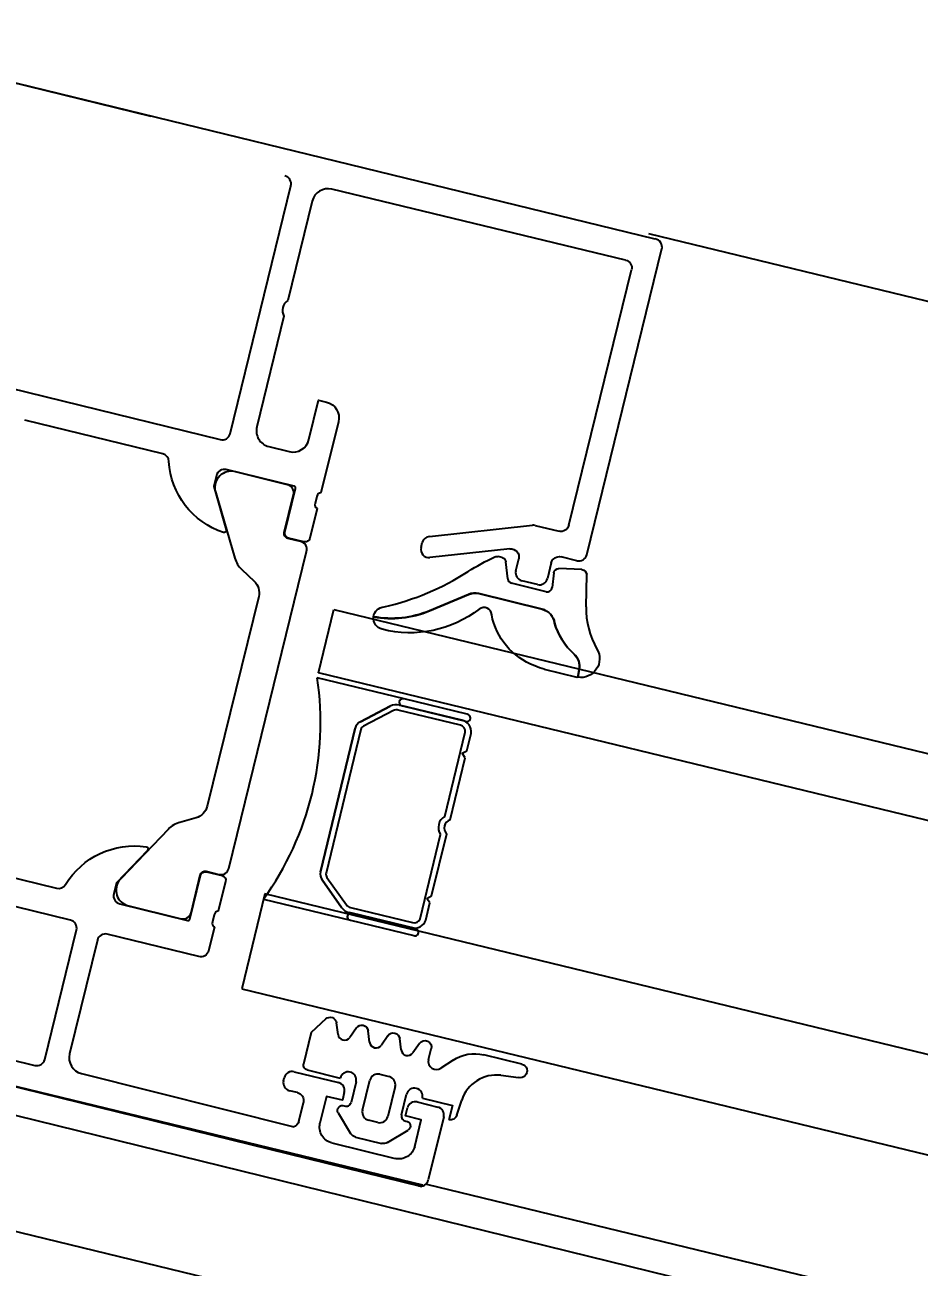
# Model space of a CAD drawing. Header units: metres. Extents: x 493 to 630, y -132 to -15.
# Drawn here: x 554.9801 to 555.0351, y -40.5403 to -40.4639 of the extents above; entities that cross this region are included whole.
import ezdxf

# ---------------------------------------------------------------- set-up
doc = ezdxf.new("R2010")
doc.units = ezdxf.units.M
doc.header["$MEASUREMENT"] = 0
doc.header["$PDMODE"] = 3
for name, color, linetype in [('a_cote_50', 9, 'Continuous'), ('a_sticla', 4, 'Continuous'), ('a_tamplarie_ferestre', 6, 'Continuous'), ('a_vederi subtiri', 124, 'Continuous')]:
    doc.layers.add(name, color=color, linetype=linetype)
doc.styles.get("Standard").update_dxf_attribs({"font": 'ARIALN.TTF'})
doc.dimstyles.new('50 cote', dxfattribs={"dimtxt": 0.09, "dimasz": 0.06, "dimexe": 0, "dimexo": 0, "dimgap": 0.018, "dimtad": 1, "dimdec": 1, "dimlfac": 100, "dimrnd": 0.5, "dimdsep": 46, "dimtxsty": 'Standard', "dimblk": 'OBLIQUE', "dimcen": 0.00045, "dimclrd": 256, "dimclrt": 4, "dimadec": 1, "dimazin": 0, "dimtfac": 1, "dimtdec": 1, "dimtix": 1, "dimtofl": 0, "dimtmove": 0, "dimatfit": 3, "dimldrblk": 'OBLIQUE', "dimfxl": 0, "dimtolj": 1, "dimtzin": 0, "dimarcsym": 0})

# ---------------------------------------------------------------- blocks, each defined once
blk = doc.blocks.new('_Oblique')
at = {"color": 0, "linetype": 'ByBlock', "lineweight": -2}
blk.add_line((-0.5, -0.5), (0.5, 0.5), dxfattribs=at)
blk = doc.blocks.new('*D995')
at = {"layer": 'a_cote_50', "lineweight": -2, "ltscale": 0.3}
blk.add_line((553.427351593916, -39.75029096788407), (555.8764559741312, -40.34382928577983), dxfattribs=at)
at = {"layer": 'Defpoints', "color": 0, "ltscale": 0.3}
for p in [(553.3678023302356, -39.99600781230853), (555.8764559741312, -40.34382928577983), (555.8169067104508, -40.58954613020414)]:
    blk.add_point(p, dxfattribs=at)
at = {"layer": 'a_cote_50', "lineweight": -2, "ltscale": 0.3, "xscale": 0.06, "yscale": 0.06, "zscale": 0.06}
for p, rotation in [((553.427351593916, -39.75029096788407), 166.377069906227), ((555.8764559741312, -40.34382928577983), 346.377069906227)]:
    blk.add_blockref('_Oblique', p, dxfattribs=dict(at, rotation=rotation))
at = {"layer": 'a_cote_50', "color": 4, "ltscale": 0.3, "char_height": 0.09, "attachment_point": 5, "rotation": 346.377069906227}
for s, insert in [('\\A1;252', (554.6669663660192, -39.98490771909293)), ('\\A1;168', (554.636841202028, -40.10921253457091))]:
    blk.add_mtext(s, dxfattribs=dict(at, insert=insert))
blk = doc.blocks.new('__4FAFA3F2_FC5C_44BB_A64D_ECB77A95FE74_')
at = {"layer": 'a_vederi subtiri'}
for p, q in [((-124.3562511024065, 71.49999999985448), (-123.2625011026394, 71.49999999985448)), ((-124.3562511024065, 71.13999999989755), (-119.0254425092135, 71.13999999989755)), ((-123.2625011026394, 71.49999999985448), (-123.0437511024065, 71.25)), ((-123.0437511024065, 71.25), (-122.8250011026394, 71.49999999985448)), ((-122.8250011026394, 71.49999999985448), (-118.8896831609309, 71.49999999985448)), ((-118.010319044115, 71.49999999985448), (-114.0750011026394, 71.49999999985448)), ((-117.8745596958324, 71.13999999989755), (-112.5437511026394, 71.13999999989755)), ((-114.0750011026394, 71.49999999985448), (-113.8562511026394, 71.25)), ((-113.8562511026394, 71.25), (-113.6375011026394, 71.49999999985448)), ((-113.6375011026394, 71.49999999985448), (-112.5437511026394, 71.49999999985448)), ((-125.4500011026394, 66.99999999985448), (-125.4500011026394, 70.99999999988358)), ((-125.0125011026394, 70.99999999988358), (-125.0125011026394, 66.99999999985448)), ((-125.0125011026394, 66.81066017167177), (-125.0125011026394, 70.74999999985448)), ((-124.6975011024624, 66.81066017167177), (-124.6975011024624, 70.74999999985448)), ((-112.2025011025835, 70.74999999985448), (-112.2025011025835, 66.81066017167177)), ((-111.8875011026394, 66.99999999985448), (-111.8875011026394, 70.99999999988358)), ((-111.8875011026394, 70.74999999985448), (-111.8875011026394, 66.81066017167177)), ((-111.4500011026394, 70.99999999988358), (-111.4500011026394, 66.99999999985448)), ((-125.4500011026394, 61.49999999988358), (-125.4500011026394, 66.99999999985448)), ((-125.0125011026394, 66.99999999985448), (-125.0125011026394, 66.81066017167177)), ((-123.2319736413192, 64.97422835521866), (-124.5975512915757, 66.53488852712326)), ((-112.3024509134702, 66.53488852712326), (-113.6680285637267, 64.97422835521866)), ((-111.8875011026394, 66.81066017167177), (-111.8875011026394, 66.99999999985448)), ((-111.4500011026394, 66.99999999985448), (-111.4500011026394, 61.49999999988358)), ((-124.8202899277676, 66.28033008577768), (-123.4547122775111, 64.71966991398949)), ((-123.4547122775111, 64.71966991398949), (-124.8202899277676, 66.28033008577768)), ((-113.4452899277676, 64.71966991398949), (-112.0797122775111, 66.28033008577768)), ((-112.0797122775111, 66.28033008577768), (-113.4452899277676, 64.71966991398949)), ((-113.9093287528958, 64.85999999986961), (-122.9906734523829, 64.85999999986961)), ((-122.9906734523829, 64.49999999985448), (-113.9093287528958, 64.49999999985448)), ((-113.9093287528958, 64.49999999985448), (-122.9906734523829, 64.49999999985448))]:
    blk.add_line(p, q, dxfattribs=at)
at = {"layer": 'a_vederi subtiri', "extrusion": (2e-16, 2.000000000000001e-16, -1)}
for centre, radius, start, end in [((125.2312511026394, 71.02929687488358), 0.2207031249999999, 352.3718503293429, 187.6281496706571), ((124.3060278883204, 70.79394531238358), 0.707838677237907, 356.4405713952564, 85.93127893733272), ((124.3301350313704, 70.77285156247672), 0.3680761121636999, 356.4405713952564, 85.93127893733272), ((118.4500011026394, 71.67726562483585), 0.7872656250000108, 223.0350141754325, 316.9649858245675), ((118.4500011026394, 71.76164062495809), 0.5116406250000021, 210.7555134559261, 329.2444865440739), ((112.5939743169583, 70.79394531238358), 0.7078386772379076, 94.06872106266727, 183.5594286047437), ((112.5698671741411, 70.77285156247672), 0.3680761121637185, 94.06872106266727, 183.5594286047437), ((111.6687511026394, 71.02929687488358), 0.2207031249999999, 352.3718503293429, 187.6281496706571), ((125.2312511026394, 66.97070312485448), 0.2207031249999999, 172.371850329343, 7.628149670657059), ((125.2312511026394, 66.97070312485448), 0.2207031249999999, 172.371850329343, 7.628149670657059), ((124.2048949212767, 66.80336917506065), 0.8076390920070746, 319.6379859252439, 0.5172471456179616), ((124.2048949212767, 66.80336917506065), 0.8076390920070561, 319.6379859252439, 0.5172471456179616), ((124.2775458882097, 66.80686885336763), 0.4199723278436767, 319.6379859252439, 0.5172471456179616), ((112.622456317069, 66.80686885336763), 0.4199723278436483, 179.4827528543821, 220.362014074756), ((112.695107284002, 66.80336917506065), 0.8076390920070647, 179.4827528543821, 220.362014074756), ((112.695107284002, 66.80336917506065), 0.8076390920070755, 179.4827528543821, 220.362014074756), ((111.6687511026394, 66.97070312485448), 0.2207031249999999, 172.371850329343, 7.628149670657059), ((111.6687511026394, 66.97070312485448), 0.2207031249999999, 172.371850329343, 7.628149670657059), ((122.9863405169453, 65.18113293728675), 0.3211621675081091, 270.7730251426407, 319.8915003898574), ((113.9136616881005, 65.18113293728675), 0.3211621675081109, 220.1084996101426, 269.2269748573593), ((122.9823408846278, 65.11756334116217), 0.617619552900235, 270.7730251426407, 319.8915003898574), ((122.9823408846278, 65.11756334116217), 0.617619552900235, 270.7730251426407, 319.8915003898574), ((113.917661320651, 65.11756334116217), 0.6176195529002321, 220.1084996101426, 269.2269748573593), ((113.917661320651, 65.11756334116217), 0.6176195529002375, 220.1084996101426, 269.2269748573593), ((118.4500011026394, 44.30178832099773), 18.56821167883212, 67.85273984560007, 112.1472601544)]:
    blk.add_arc(centre, radius, start, end, dxfattribs=at)

msp = doc.modelspace()

# ---------------------------------------------------------------- linework, layer by layer
at = {"layer": 'a_cote_50', "ltscale": 0.3}
msp.add_line((554.9231646636747, -40.51550804307863), (555.0045208319873, -40.53524113802723), dxfattribs=at)
for points in [[(557.2960432282515, -51.31639751668578), (557.262476093481, -41.0913914603321), (552.7220928689532, -39.99103353216122), (552.1441560066952, -42.37576196193148), (548.0525967048276, -41.38417612132011), (548.636713779582, -38.97394641380665), (536.8810127545487, -36.12496248790753), (538.1811443080342, -30.76025765505506), (536.2374106729429, -30.28919549799509), (536.1417203749533, -21.44508133884137), (539.8349725835777, -22.35473039308787), (539.9527381228427, -21.86879698431496), (568.5644972313895, -28.80283193623871), (567.4818226940331, -40.56308421270027), (570.7455085687244, -40.29112638094632), (570.7455085687244, -40.69112638094654), (570.9553166750778, -40.69112638094654), (570.9553166750778, -47.63112638094654), (570.6253166750778, -47.63112638094654), (570.6253166750778, -59.25112638094654)], [(568.7453166750778, -89.1211263809465), (570.9453166750778, -89.1211263809465), (570.9453166750778, -40.27447668442002), (567.4818226940331, -40.56308421270027), (568.5644972313895, -28.80283193623871), (539.9527381228418, -21.8687969843187), (539.8349725835777, -22.35473039308784), (536.1514146127365, -21.4620233204346), (536.2469466087755, -30.29150652375592), (538.1811443080344, -30.76025765505513), (536.8810127545487, -36.12496248790758), (548.636713779582, -38.97394641380667), (557.262476093481, -41.0913914603321), (557.2618166272287, -51.31639530922565), (560.1355784424437, -51.31658065379496), (560.1355784424437, -58.22198336743243), (560.1355784424437, -71.7995806245356), (557.255124781431, -71.7995806245356), (557.325124781431, -78.56958062453558), (553.785124781431, -78.56958062453558), (553.785124781431, -89.1211263809465), (570.9453166750778, -89.1211263809465)]]:
    msp.add_lwpolyline(points, dxfattribs=at)
at = {"layer": 'a_sticla'}
msp.add_lwpolyline([(555.7258071847782, -40.68013210991091), (554.9981179480449, -40.50373755015127), (554.9990603629883, -40.49985015332626), (555.7267495997214, -40.67624471308608)], dxfattribs=at)
msp.add_lwpolyline([(555.7225087324765, -40.69373799879821), (554.9948194957431, -40.51734343903885), (554.9934058733282, -40.52317453427591), (555.7210951100615, -40.69956909403572)], close=True, dxfattribs=at)
at = {"layer": 'a_tamplarie_ferestre'}
for p, q in [((555.0146205406115, -40.49648090979969), (555.0192455840248, -40.47763866019608)), ((555.0135214704943, -40.49466651679126), (555.0173783234485, -40.47895384567585))]:
    msp.add_line(p, q, dxfattribs=at)
at = {"layer": 'a_tamplarie_ferestre', "extrusion": (-2.454620372295351e-16, 6.781030009794431e-16, -1)}
msp.add_lwpolyline([(-554.9878348841895, -40.46951292326831), (-554.9386516364468, -40.457443383672, -0.4142135623822338), (-554.9362326107887, -40.45890909676315), (-554.931990405676, -40.47619603827127)], format="xyb", dxfattribs=at)
at = {"layer": 'a_tamplarie_ferestre', "extrusion": (-1.46556356464624e-16, 2.419634977096411e-16, -1)}
for points in [[(-554.9702150910643, -40.46518903656778), (-555.0188027360681, -40.47704321737012)], [(-554.9926804438832, -40.48903015496637), (-554.9964221950379, -40.47378255810838)], [(-555.0170118949133, -40.47834909052301), (-554.9989455068321, -40.47398989192322)], [(-554.9977359940028, -40.47472274846882), (-554.9962345241073, -40.48084122260332)], [(-554.9959961959654, -40.48181240729076), (-554.9943278989736, -40.4886107001019)], [(-554.9726519927966, -40.48463002017724), (-554.9920756874682, -40.48939658323877)], [(-554.9975327947342, -40.48939717960593), (-554.9981286150885, -40.48696921788758), (-554.9986142074318, -40.48708838195824)], [(-554.988538415357, -40.49027884940307), (-554.9800573007578, -40.48819758895002)], [(-554.9993470639777, -40.48829789478748), (-554.9982745855216, -40.49266823328981)], [(-554.9950607555194, -40.48982021293079), (-554.9963232837572, -40.49013003660588)], [(-554.99662362898, -40.49226294831624), (-554.9924476583527, -40.49123817529767)], [(-554.991842903756, -40.4916045961607), (-554.9916760729654, -40.4922844298876), (-554.9924478028507, -40.49493866105615)], [(-554.9960537540848, -40.49508869090323), (-554.9967115719671, -40.4924080899055)], [(-554.9980152389862, -40.49288588439669), (-554.9979071347711, -40.49332640794364)], [(-554.9980362604779, -40.49363940535159), (-554.9975882009503, -40.49546524324688)], [(-554.9972253471012, -40.49568510021049), (-554.9962736110487, -40.49545154475214)], [(-554.9734622836044, -40.51489536700888), (-554.9820089371315, -40.51699271067559)], [(-554.9876061121886, -40.51466670026593), (-554.9856941485336, -40.51666132147784), (-554.9855273188343, -40.51734115075902)], [(-554.9828660689391, -40.51895336093469), (-554.967132882748, -40.51509244644785)], [(-554.9902146874408, -40.51888270291602), (-554.9908726663202, -40.51620144585706)], [(-554.9912355201689, -40.51598158889345), (-554.9921872562214, -40.51621514435186)], [(-554.992407113185, -40.51657799820032), (-554.991959053657, -40.51840383609556)], [(-554.9858937471073, -40.51794590717338), (-554.9900695459008, -40.5189706457013)], [(-554.9916997035467, -40.51862150177016), (-554.9915915993316, -40.5190620253174)], [(-554.9812782089668, -40.52752182152727), (-554.9832324972122, -40.51955811734933)], [(-554.9917207286134, -40.5193750081574), (-554.991363042716, -40.52083257445287)], [(-554.9845206705559, -40.5201831306855), (-554.9828047086626, -40.5271756574702)], [(-554.9907582863015, -40.5211990027255), (-554.9851254269704, -40.51981670241281)], [(-554.9649402663615, -40.52402733531329), (-554.9806734525527, -40.52788824980007)], [(-554.9835375651802, -40.52838517041482), (-554.9966119628638, -40.53167260574895)]]:
    msp.add_lwpolyline(points, dxfattribs=at)
at = {"layer": 'a_tamplarie_ferestre', "extrusion": (-1.46556356464624e-16, 2.419634977096414e-16, -1)}
for points in [[(-554.9962132763536, -40.49217268399434), (-554.9928466243326, -40.49134650960082)], [(-554.9918030725457, -40.4926662845711), (-554.9929738829776, -40.49669306363592)], [(-554.9960171059199, -40.4951105845833), (-554.9965894154603, -40.49277982201767)], [(-554.9970239442661, -40.49566656319291), (-554.9962369628838, -40.49547343843227)], [(-554.992604743453, -40.51577270812805), (-554.9973903725388, -40.49627131960739)], [(-554.993414784903, -40.49739279811467), (-554.9941632160104, -40.49809302644098)], [(-554.994442411929, -40.49905326217822), (-554.9912794933815, -40.51194212221037)], [(-554.9905875007282, -40.5126640288529), (-554.9895999412527, -40.51293824612736)], [(-554.9888852040704, -40.51335438745986), (-554.98598331668, -40.51638172891398)], [(-554.9902784870377, -40.51849678939573), (-554.9908501518072, -40.51616586860376)], [(-554.9912130056559, -40.51594601163998), (-554.9919999870386, -40.51613913640091)], [(-554.9862973684282, -40.51803465898035), (-554.9896737322957, -40.51886321665518)]]:
    msp.add_lwpolyline(points, dxfattribs=at)
at = {"layer": 'a_tamplarie_ferestre', "extrusion": (5.315426397594341e-16, 4.873784092220055e-16, -1)}
for points in [[(-555.0049395050492, -40.49535162173817), (-555.0112770489304, -40.49466138981336)], [(-555.0114504053806, -40.49467287208086), (-555.0129166712869, -40.49503287442889)], [(-555.0044319901069, -40.49603929865572), (-555.0045080622924, -40.49572946164341)], [(-555.0098996714775, -40.49611876606082), (-555.0049717142988, -40.49665557903029)], [(-555.0140157432572, -40.49684726789195), (-555.0130445882645, -40.49660882677705)], [(-555.0102590384105, -40.49746945532434), (-555.0104392994516, -40.49673526395037)], [(-555.0124397890565, -40.4969751844144), (-555.012201348396, -40.49794633755477)], [(-555.011596551041, -40.49831269564714), (-555.0106253960481, -40.49807425453207)]]:
    msp.add_lwpolyline(points, dxfattribs=at)
at = {"layer": 'a_tamplarie_ferestre'}
for points in [[(555.0094201607735, -40.49664570486686), (555.0091721968222, -40.49658482395523)], [(555.0097625353637, -40.49796813726749), (555.0096469136768, -40.49690473044745)], [(555.0143251379861, -40.4973939707009), (555.0129077742704, -40.49732463798097)], [(555.0125945879718, -40.49759460576456), (555.0124907819883, -40.4984935748538)], [(555.0145820163589, -40.49967751160005), (555.0146175605269, -40.49769926559384)], [(555.00734448457, -40.4989233161964), (555.0049423103598, -40.49993101480635)], [(555.0049435025674, -40.49992615902198), (555.007345676778, -40.49891846041243)], [(555.011888379262, -40.49983143558126), (555.0079772031847, -40.49887115097948)], [(555.0079783953925, -40.49886629519534), (555.0118895714699, -40.49982657979695)], [(555.0121212298118, -40.49875050890216), (555.009989245207, -40.49822705714547)], [(555.012011895591, -40.50351726009632), (555.0140126409326, -40.5040078642445)], [(555.0140678086697, -40.50401824109292), (555.0141623554607, -40.50353497412459)], [(555.0141635476688, -40.50353011834034), (555.0140690008776, -40.50401338530872)]]:
    msp.add_lwpolyline(points, dxfattribs=at)
at = {"layer": 'a_tamplarie_ferestre', "extrusion": (2.657787997656126e-16, 2.43719669687101e-16, -1)}
for points in [[(-554.9985646899448, -40.52503281192628), (-554.9976795164326, -40.52585913548756), (-554.997202636154, -40.52780143752403)], [(-554.9993237964779, -40.52598490087934), (-554.9992345171337, -40.5252752761989)], [(-555.000452356099, -40.52558221983088), (-555.000049286887, -40.52616302563132)], [(-555.0012660982072, -40.52646180123747), (-555.0011778465087, -40.52576034458264)], [(-555.0023946697844, -40.52605910296353), (-555.0019915886164, -40.5266399259894)], [(-555.003208411912, -40.52693868438541), (-555.0031201601915, -40.52623722771961)], [(-555.0043363880404, -40.52653684411325), (-555.0039339023211, -40.52711680913359)], [(-555.0048897022268, -40.52752729138717), (-555.0050534698313, -40.52686027669529)], [(-555.0106293106824, -40.52780677688128), (-555.0083004330216, -40.52723498330522)], [(-555.0064024109544, -40.52756517123828), (-555.0056561693516, -40.52805969521779)], [(-554.997422452935, -40.52816432067743), (-554.9994618590016, -40.52866504225148)], [(-555.0018862613476, -40.5284365295251), (-555.0024689758485, -40.52857959947431)], [(-555.0093436752528, -40.52849796263467), (-555.0104186294075, -40.52863133764123)], [(-555.0004330158467, -40.52890348382152), (-555.0001209833147, -40.53017437181933)], [(-555.0008284269717, -40.53064806962954), (-555.0012814621398, -40.52880288716261)], [(-555.0028353334857, -40.52918439868148), (-555.0023822983183, -40.53102958114886)], [(-555.0032286962056, -40.530937390421), (-555.0035407294047, -40.52966649970654)], [(-555.0045118862495, -40.5299049412763), (-555.0063570638608, -40.53035797525195), (-555.0061424693092, -40.53123200475835)], [(-555.0066263014176, -40.5309389230448), (-555.0069315782733, -40.53002087556041)], [(-554.9993327852058, -40.53080832163215), (-555.000095761158, -40.53206787024084)], [(-555.001777499111, -40.53139593878632), (-555.0011947846097, -40.53125286883721)], [(-555.0004041974969, -40.53229439387275), (-555.0019958297922, -40.53268517658239)], [(-555.002374103726, -40.5326272562782), (-555.0036336734096, -40.5318642741704)]]:
    msp.add_lwpolyline(points, dxfattribs=at)
at = {"layer": 'a_tamplarie_ferestre', "extrusion": (-3.574922126098399e-16, -1.456777030956805e-15, -1)}
msp.add_lwpolyline([(-555.0044941684479, -40.53535042593279), (-554.9717500355002, -40.52731503316062)], dxfattribs=at)
at = {"layer": 'a_tamplarie_ferestre', "extrusion": (2.896229567588169e-16, 3.408353541942054e-16, -1)}
for points in [[(-554.9959699544506, -40.52883711350682), (-554.9960176427646, -40.52864288213766)], [(-554.9966224419721, -40.52827652450009), (-554.9993416811386, -40.528944160896)], [(-554.996821890511, -40.52956113349899), (-554.9963363120883, -40.52944191271428)], [(-554.9969020421784, -40.53133163081611), (-554.9971882481489, -40.53016593270678)], [(-554.999708038776, -40.52954896010328), (-554.9995888179907, -40.53003453852574), (-554.9986176611462, -40.52979609695615), (-554.998212310477, -40.53144706359274)], [(-555.0041974653636, -40.53013636874556), (-555.0054599692621, -40.53044634278621)], [(-555.0040392515473, -40.53287771301217), (-555.0044446022163, -40.53122674637564), (-555.0034734453711, -40.53098830480576), (-555.003592666156, -40.53050272638313)], [(-555.0058263268999, -40.531051141994), (-555.0048725313823, -40.53493588845691)], [(-554.9989450257519, -40.53265666200758), (-555.0028296531322, -40.53361042828737)]]:
    msp.add_lwpolyline(points, dxfattribs=at)
at = {"layer": 'a_tamplarie_ferestre'}
for centre, radius, start, end in [((554.9959365993791, -40.47366339604616), 0.0005000027408632963, 346.2124271596652, 76.21179899961984), ((554.9987071831381, -40.47496108395114), 0.001000006069137505, 76.21246081228978, 166.211765346999), ((555.0187543746895, -40.47754531025828), 0.0005000008220292784, 343.1777713963411, 80.15175884261602), ((554.996625208487, -40.48145193145228), 0.0007249824704847863, 122.6079746961427, 209.8162514606929), ((554.9921948495308, -40.48891098758025), 0.0005000027408632893, 256.2124271572147, 346.2117989971652), ((554.9952990460798, -40.48884905101454), 0.0009999689290966407, 166.2103327657333, 256.2138933919078), ((554.9965615962577, -40.48915882870671), 0.001000018815337834, 256.2133003696116, 346.2110350680328), ((554.9884192512864, -40.49076444174693), 0.0004999999999881662, 3.166514938364839, 76.2121130784173), ((554.9923284848405, -40.49172375205956), 0.0004999871177621201, 76.21063684263132, 166.2127150425088), ((554.9927489327537, -40.49234172239073), 0.0009999960709008264, 84.39372113085601, 198.9391291781415), ((554.9960977801006, -40.49266432057317), 0.0005050207028431561, 346.7790785596708, 76.77968352370166), ((554.9965950298052, -40.49237949052861), 0.0001199999999971598, 346.2121130784099, 76.21221242653539), ((554.9982873925856, -40.49294683413603), 0.0002788950563208238, 92.63198949713929, 167.376702454087), ((554.9981766181006, -40.49339836760441), 0.000278925541730555, 165.0492430037609, 239.7875185226897), ((555.0113311845957, -40.49515845050348), 0.0004999999999882195, 76.20542120000601, 96.21567497490832), ((554.9969047834359, -40.49615215357329), 0.0004999973210933302, 346.2118060971798, 76.21242005965185), ((555.0049936407144, -40.49584868242835), 0.0004999999999881393, 96.21567497490832, 166.2054212000067), ((555.004917568529, -40.49615851944077), 0.000499999999988174, 166.2054212000067, 276.2168396519717), ((555.0141349562074, -40.49636167914008), 0.000500008163680858, 256.2065752302063, 346.2044857370974), ((554.994414235025, -40.4962742725437), 0.001499999999964502, 196.2121096789386, 228.2178584418772), ((554.9985008881071, -40.48375734371871), 0.0163409220760644, 282.9447775005491, 302.6542875789355), ((555.0100607776777, -40.49793571009212), 0.000299999999992913, 186.2052578027684, 256.205421200006), ((555.010744626219, -40.49758867042385), 0.0005000077593987789, 166.2063103434528, 256.2045320573618), ((555.0117157669154, -40.49782711172065), 0.0005000041742330564, 256.2061180918022, 346.20494287389), ((555.0077399538226, -40.49983745204048), 0.000999999999976357, 76.20542120000601, 113.2208927973643), ((555.0121927622824, -40.49845916184842), 0.0002999999999929076, 256.205421200006, 353.4131002951861), ((555.008301793322, -40.50019777094496), 0.0004762922707111377, 4.121485714537045, 127.6368990854026), ((555.0196582416592, -40.49976103891521), 0.005076912458413897, 179.0573052796847, 209.7641333102042), ((555.0026071398621, -40.49429580394991), 0.006099887101392957, 259.6029281120094, 292.5085888451911), ((555.0116511298999, -40.50079773664208), 0.0009999999999763518, 7.601872878140481, 76.20542120000601), ((555.0164950335633, -40.49959905526629), 0.003999999999905444, 195.5341149802787, 228.4851173557325), ((555.0131821529316, -40.50333811737778), 0.000999999999976338, 348.9304188410102, 48.48511735573254), ((554.9899680639423, -40.51439237324911), 0.001499999999964522, 104.2063677149567, 136.2121164778972), ((554.9921191530727, -40.51565354729746), 0.0004999973210861574, 256.2118060971815, 346.2124200596475), ((554.9866714798538, -40.5171072794555), 0.0009999960709008303, 133.4850969786972, 248.0305050259748), ((554.9821281012025, -40.51650711833202), 0.0004999999999883187, 256.2121130784173, 328.4651153762264), ((554.9860129111781, -40.51746031482992), 0.0004999999999881704, 166.212113078419, 256.2121130784173), ((554.9897928979716, -40.51837762884719), 0.0004999959774337582, 256.2118105981958, 346.212415558627), ((554.9919718850656, -40.5186824663395), 0.0002789255417305553, 92.6367076341384, 167.3749831530728), ((554.9827469048685, -40.51943895327832), 0.0004999999999881766, 346.2121130784099, 76.2121130784173), ((554.990098145278, -40.51885410353862), 0.0001199999999971634, 256.2121130784173, 346.2121130784099), ((554.991861051049, -40.51913398519901), 0.0002788950563208394, 165.047523702752, 239.7922366597051), ((554.9850062602324, -40.52030229035461), 0.0004999963606447853, 76.21169603555337, 166.2125301229257), ((554.9997206678358, -40.52593496967557), 0.0003999999999905423, 187.1708236730237, 325.2400187269917), ((555.0016629695651, -40.52641187003354), 0.0003999999999905419, 187.1708236730237, 325.2400187269917), ((554.9837759174035, -40.5274139711363), 0.001000019910524334, 166.2132470030545, 256.2109723216385), ((555.0036052832693, -40.52688875317784), 0.0003999999999905415, 187.170824189837, 325.2400187269917), ((554.9807926166236, -40.52740265745643), 0.0004999999999881766, 256.2121130784173, 346.2121130784099), ((555.0053753764629, -40.52764601613569), 0.0004999750288193882, 166.2632441490776, 304.1674781832664), ((554.9965032211874, -40.52876210292254), 0.0004999999999881766, 76.20542120000601, 166.2054212000067), ((554.9999473196633, -40.5287847426676), 0.0005000002439016095, 346.2620152008603, 166.1488271991495), ((555.001767038565, -40.5289221046508), 0.0004999972743997996, 76.20510886770423, 166.2057335290478), ((555.0023495825344, -40.52906528240635), 0.0005001426539541591, 346.221761150593, 76.18908125186701), ((555.0090666307094, -40.53073084111799), 0.002249999999946795, 82.92716914762973, 161.606568869067), ((554.9964555328731, -40.52895633429171), 0.0004999999999881748, 166.2054212000067, 256.205421200006), ((554.9992224603536, -40.52942973931846), 0.0004999999999881774, 346.2054212000011, 76.20542120000601), ((555.0040261899927, -40.52978620042427), 0.0005000002442085208, 346.2620507986739, 166.14879160134), ((554.9998296362611, -40.53010283934816), 0.0002999999999929058, 246.467454465947, 346.2054212000011), ((555.0040782445787, -40.53062194716802), 0.0004999999999881766, 76.20542120000601, 166.2054212000067), ((555.0013142127581, -40.53076716480399), 0.0005001714608795216, 166.2250590690295, 256.1857833293416), ((555.0018965889085, -40.53091014412439), 0.0005001788015072356, 256.2258993616625, 346.1849430407891), ((555.0035200432594, -40.531008922892), 0.0002999999999929063, 166.2054212000067, 265.9450678797978), ((555.005340748477, -40.53093192120883), 0.0004999999999881766, 346.2054212000011, 76.20542120000601), ((555.0043869529601, -40.53481666767203), 0.0004999999999881766, 256.205421200006, 346.2054212000011)]:
    msp.add_arc(centre, radius, start, end, dxfattribs=at)
at = {"layer": 'a_tamplarie_ferestre', "extrusion": (2.454620372295351e-16, -6.781030009794431e-16, -1)}
msp.add_arc((-555.0168927217937, -40.47883468831145), 0.0005000074445326497, 103.7887399844169, 193.7870338579423, dxfattribs=at)
at = {"layer": 'a_tamplarie_ferestre', "extrusion": (-1.46556356464624e-16, 2.419634977096411e-16, -1)}
for centre, radius, start, end in [((-554.998375837725, -40.48805959183068), 0.001000034366135351, 103.7898558561265, 193.7859179894836), ((-554.9937929254826, -40.49046715693811), 0.004881891175918552, 288.1275388549284, 356.8334850616351), ((-554.9923165387157, -40.49497682670557), 0.0001366999999967652, 163.7879684014416, 288.1275388549284), ((-554.9963451094912, -40.49516018934588), 0.0002999999999929174, 283.7878869215827, 13.7878869215901), ((-554.9972968455437, -40.49539374480418), 0.0002999999999929174, 193.787886921581, 283.7878869215827), ((-554.9868158715543, -40.51938371512705), 0.004999999999881608, 31.53488462377353, 98.16530937093611), ((-554.9875064026127, -40.51457112267752), 0.0001381197846450354, 98.16530937093611, 223.7878869215045), ((-554.9911640217263, -40.5162729442996), 0.0002999999999929064, 13.7878869215901, 103.7878869215827), ((-554.9921157577791, -40.51650649975812), 0.0002999999999929066, 103.7878869215827, 193.787886921581), ((-554.9908774604856, -40.52071342707325), 0.0004999862001939237, 193.7863055135593, 283.7894683271439)]:
    msp.add_arc(centre, radius, start, end, dxfattribs=at)
at = {"layer": 'a_tamplarie_ferestre', "extrusion": (-1.46556356464624e-16, 2.419634977096414e-16, -1)}
for centre, radius, start, end in [((-554.9963084613261, -40.49518208302584), 0.0002999999999929174, 283.7878869215827, 13.7878869215901), ((-554.9934712266553, -40.49881493471065), 0.001000000408674854, 133.7877681212487, 193.7878414065706), ((-554.9903083084865, -40.51170379319967), 0.001000000408674858, 193.7879324365908, 253.7880057219146), ((-554.9911415072135, -40.51623736704624), 0.0002999999999929083, 13.7878869215901, 103.7878869215827)]:
    msp.add_arc(centre, radius, start, end, dxfattribs=at)
at = {"layer": 'a_tamplarie_ferestre', "extrusion": (5.315426397594341e-16, 4.873784092220055e-16, -1)}
for centre, radius, start, end in [((-555.0130358866171, -40.49454728700147), 0.0005000074445326497, 193.795431863635, 283.7937257371632), ((-555.0099532282451, -40.49661630753553), 0.0005004156736208126, 83.85617722657751, 193.7517291126842), ((-555.0129253660408, -40.49709440282498), 0.0004999980369683452, 13.79435385325839, 103.7948037467318)]:
    msp.add_arc(centre, radius, start, end, dxfattribs=at)
at = {"layer": 'a_tamplarie_ferestre', "extrusion": (1.495977179096713e-20, 6.093015219655052e-20, -1)}
for centre, radius, start, end in [((-555.01536291722, -40.510175911197), 0.015000302720351, 57.56645435517119, 64.78635121959135), ((-555.0091006643513, -40.49687617100903), 0.0002999999999929003, 64.78635121959135, 103.794578799994), ((-555.0093486169283, -40.49693709824874), 0.0003000477042415295, 103.794578799994, 173.8071371068584), ((-555.0128931167934, -40.49762427969756), 0.0002999999999928998, 5.676585956040903, 92.80048674108396), ((-555.0143176089396, -40.49769387620859), 0.0002999999999930683, 91.43809289362197, 181.029352109094), ((-555.0077387616146, -40.49984230782457), 0.0009999999999763612, 66.77910720263573, 103.794578799994), ((-555.0021997579304, -40.50037986390066), 0.0006979315997486338, 7.34205666027169, 86.85342302794675), ((-555.0021985738442, -40.50038473399536), 0.0006979967121983897, 283.3970537470933, 7.34205666027169), ((-555.0026083704389, -40.49429104075722), 0.006099786874643171, 247.4914111548088, 280.3970718879905), ((-555.0037428025157, -40.49428568083698), 0.00698944323349791, 232.3631009145974, 284.1272152107081), ((-555.0128447131176, -40.49942267904692), 0.004134773588893482, 290.151442903214, 349.6781212279599), ((-555.011649937692, -40.50080259242628), 0.000999999999976351, 103.794578799994, 172.3981271218531), ((-555.0164962257711, -40.49959419948203), 0.003999999999905445, 311.5148826442675, 344.4658850197209), ((-555.0131809607236, -40.50334297316226), 0.000999999999976339, 131.5148826442675, 191.0695811589837), ((-555.0142552938895, -40.5028711364738), 0.001157340695964786, 149.3638581074516, 279.2629963129634), ((-555.0127263613923, -40.50060357881358), 0.002999999999929044, 283.7776882757265, 295.8083948465688), ((-555.0142541016817, -40.50287599225834), 0.001157340695964786, 279.2629963129634, 282.0423197760158)]:
    msp.add_arc(centre, radius, start, end, dxfattribs=at)
at = {"layer": 'a_tamplarie_ferestre', "extrusion": (2.657787997656126e-16, 2.43719669687101e-16, -1)}
for centre, radius, start, end in [((-554.9988376457753, -40.52532520740266), 0.0003999999999905419, 46.96934362828651, 172.8291763269762), ((-555.0007809751507, -40.52581027578685), 0.0003999999999905412, 34.75998127300831, 172.8291763269762), ((-555.002723288833, -40.52628715892337), 0.0003999999999905419, 34.75998197041572, 172.8291763269762), ((-555.0046650070938, -40.52676490006735), 0.0003999999999905412, 34.7599809242979, 193.7945787999932), ((-555.007728173254, -40.52956575973332), 0.002399999999943251, 56.4681148448697, 103.794578799994), ((-554.9974925328808, -40.52787385101186), 0.0002988039917129593, 283.5642047416907, 14.0249528591172), ((-555.0105263773503, -40.52821967234547), 0.0004255325310577661, 103.9982925144634, 284.6673851412212), ((-554.9995899493263, -40.53065322640026), 0.0003003130297155874, 328.9058947531496, 113.532545534053), ((-555.0062383311673, -40.53084435124816), 0.0003993303646181676, 193.6992813339945, 283.8898762643785), ((-555.0034775942987, -40.53160772066605), 0.0003003004985533638, 94.05493212020227, 238.6849795171746), ((-555.0005234182818, -40.53180881545035), 0.0004999999999881797, 283.794578799994, 328.7944688281053), ((-555.0021150505772, -40.53219959815982), 0.0004999999999881722, 238.794688820825, 283.794578799994)]:
    msp.add_arc(centre, radius, start, end, dxfattribs=at)
at = {"layer": 'a_tamplarie_ferestre', "extrusion": (2.896229567588169e-16, 3.408353541942054e-16, -1)}
for centre, radius, start, end in [((-554.9967026697257, -40.53004671192173), 0.0004999999999881766, 103.794578799994, 193.7945787999932), ((-554.9964164637556, -40.53121241003117), 0.0004999999999881758, 193.7945787999932, 246.9833743967349), ((-554.9991834673222, -40.53168550516239), 0.0009999999999763531, 283.794578799994, 13.79457879999883), ((-555.0030680947023, -40.53263927144189), 0.0009999999999763531, 193.7945787999932, 283.794578799994)]:
    msp.add_arc(centre, radius, start, end, dxfattribs=at)
at = {"layer": 'a_vederi subtiri'}
msp.add_line((555.0047699030338, -40.53519045326502), (555.7055588511382, -40.70506336137925), dxfattribs=at)
msp.add_lwpolyline([(555.0184289694705, -40.47672554430099), (555.7200844020551, -40.64684762997871)], dxfattribs=at)

# ---------------------------------------------------------------- block references
at = {"xscale": -0.001000000000008328, "yscale": 0.001000000000008328, "zscale": 0.001000000000008328, "rotation": 256.3727864030864}
msp.add_blockref('__4FAFA3F2_FC5C_44BB_A64D_ECB77A95FE74_', (554.9645307786086, -40.38125071874182), dxfattribs=at)

# ---------------------------------------------------------------- dimensions: what is measured, and where the dimension line sits
at = {"layer": 'a_cote_50', "ltscale": 0.3}
dim = msp.add_linear_dim(base=(555.8764559741312, -40.34382928577983), p1=(553.3678023302356, -39.99600781230852), p2=(555.8169067104508, -40.58954613020414), angle=166.377069906227, text='<>\\X168', dimstyle='50 cote', override={"dimtmove": 1}, dxfattribs=at)
dim.commit()
dim.dimension.update_dxf_attribs({"geometry": '*D995', "text_midpoint": (554.6519037840236, -40.04706012683192)})

doc.saveas('drawing.dxf')
